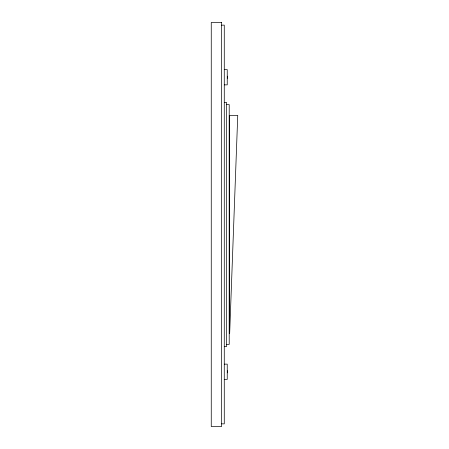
<?xml version="1.0" encoding="UTF-8"?>
<svg xmlns="http://www.w3.org/2000/svg" width="449" height="449" viewBox="0 0 449 449"><rect width="100%" height="100%" fill="white"/><g stroke="black" fill="none" stroke-linecap="round" stroke-linejoin="round"><path stroke-width="0.67" d="M229.663 333.607L237.746 115.393L229.304 115.393L229.304 333.607M221.582 25.144L224.276 25.144L224.276 423.856L221.582 423.856M224.276 69.595L227.239 69.595L227.239 84.861L224.276 84.861M224.276 102.372L226.521 102.372L226.521 346.628L224.276 346.628M226.521 104.617L229.214 104.617L229.214 344.383L226.521 344.383M224.276 364.139L227.239 364.139L227.239 379.405L224.276 379.405M227.418 76.15L227.418 78.306M227.418 370.694L227.418 372.85M221.582 22.45L211.255 22.45L211.255 426.55L221.582 426.55L221.582 22.45"/></g></svg>
